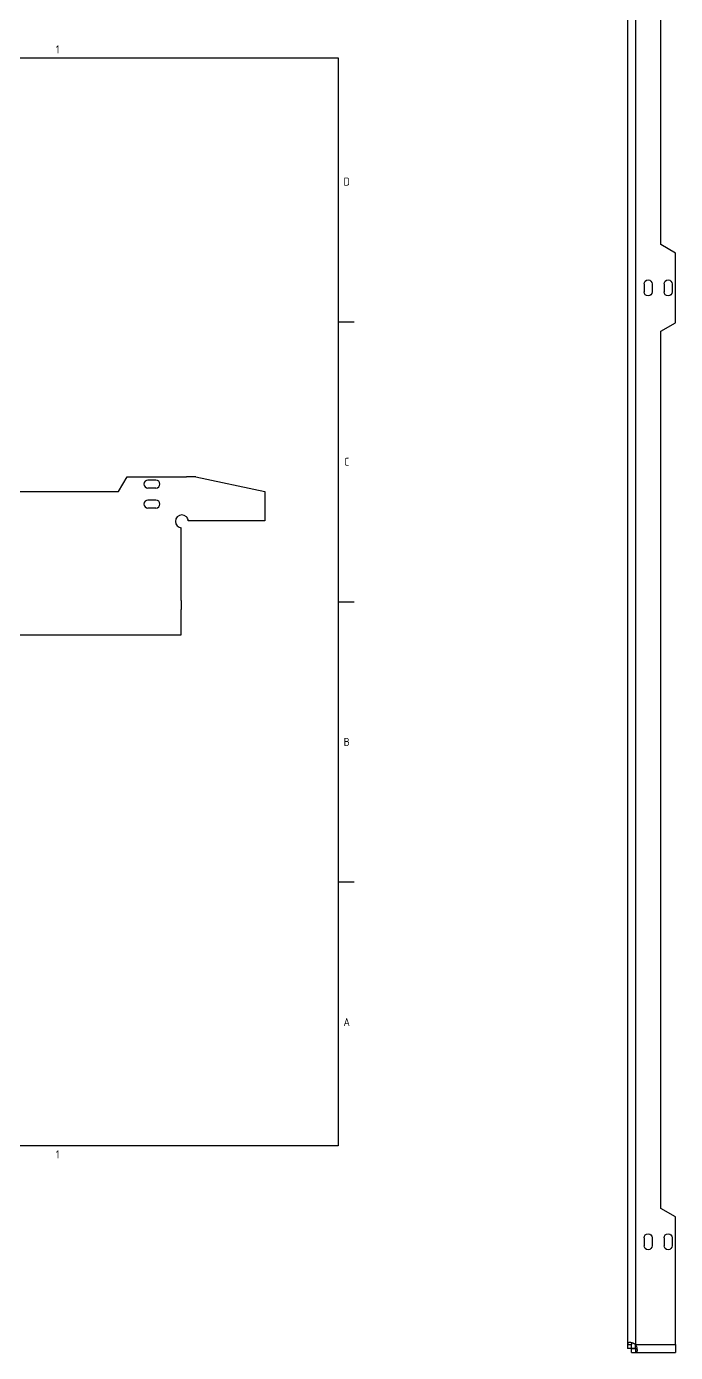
# Model space of a CAD drawing. Extents: x 1 to 2018, y -142 to 1366.
# Drawn here: x 1532 to 2018, y -142 to 852 of the extents above; entities that cross this region are included whole.
import ezdxf

# ---------------------------------------------------------------- set-up
doc = ezdxf.new("R2010")
doc.units = 0
doc.header["$LTSCALE"] = 12.7
doc.header["$MEASUREMENT"] = 0
for name, color, linetype in [('BORDER_FRAME', 7, 'CONTINUOUS'), ('BORDER_ZONES', 7, 'CONTINUOUS'), ('TANGENT_LINES', 7, 'CONTINUOUS'), ('VISIBLE', 7, 'CONTINUOUS')]:
    doc.layers.add(name, color=color, linetype=linetype)
doc.styles.add('ONSHAPE-STANDARD', font='ISOCP.SHX')

msp = doc.modelspace()

# ---------------------------------------------------------------- linework, layer by layer
at = {"layer": 'BORDER_FRAME'}
for p, q in [((12.7, 828.29), (1765.3, 828.29)), ((1765.3, 828.29), (1765.3, 12.7)), ((1765.3, 12.7), (12.7, 12.7))]:
    msp.add_line(p, q, dxfattribs=at)
at = {"layer": 'BORDER_ZONES'}
for p, q in [((1765.3, 630.5), (1777.37, 630.5)), ((1765.3, 420.5), (1777.37, 420.5)), ((1765.3, 210.5), (1777.37, 210.5))]:
    msp.add_line(p, q, dxfattribs=at)
at = {"layer": 'TANGENT_LINES'}
for p, q in [((1988.12, 1359.82), (1988.12, -136.18)), ((1988.12, -136.18), (2018.12, -136.18)), ((1988.12, -139.16), (1988.12, -136.18))]:
    msp.add_line(p, q, dxfattribs=at)
at = {"layer": 'VISIBLE'}
for p, q in [((1982.12, 1359.82), (1982.12, -136.18)), ((2007.12, 688.33), (2007.12, 1315.82)), ((2018.12, 681.98), (2007.12, 688.33)), ((2018.12, 629.67), (2018.12, 681.98)), ((1994.62, 658.82), (1994.62, 652.82)), ((2000.62, 658.82), (2000.62, 652.82)), ((2009.62, 658.82), (2009.62, 652.82)), ((2015.62, 658.82), (2015.62, 652.82)), ((2007.12, 623.32), (2018.12, 629.67)), ((2007.12, -34.18), (2007.12, 623.32)), ((1600.62, 503.26), (1606.98, 514.26)), ((1606.98, 514.26), (1644.62, 514.26)), ((1628.62, 511.76), (1622.62, 511.76)), ((1644.62, 514.26), (1651.46, 514.26)), ((1658.46, 514.26), (1651.46, 514.26)), ((1658.46, 514.26), (1710.34, 503.26)), ((973.13, 503.26), (1600.62, 503.26)), ((1628.62, 505.76), (1622.62, 505.76)), ((1710.34, 503.26), (1710.34, 481.28)), ((1628.62, 496.76), (1622.62, 496.76)), ((1628.62, 490.76), (1622.62, 490.76)), ((1710.34, 481.28), (1652.85, 481.28)), ((1647.6, 421.53), (1647.6, 476.03)), ((1647.6, 421.53), (1647.6, 414.69)), ((1647.6, 395.69), (1647.6, 414.69)), ((145.64, 395.69), (1647.6, 395.69)), ((2018.12, -40.53), (2007.12, -34.18)), ((2018.12, -136.18), (2018.12, -40.53)), ((1994.62, -56.18), (1994.62, -62.18)), ((2000.62, -56.18), (2000.62, -62.18)), ((2009.62, -56.18), (2009.62, -62.18)), ((2015.62, -56.18), (2015.62, -62.18)), ((1982.12, -136.18), (1985.12, -136.18)), ((1982.12, -136.18), (1982.12, -139.16)), ((1985.44, -134.97), (1985.12, -134.9)), ((1985.12, -139.16), (1985.12, -136.18)), ((1989.4, -139.16), (1989.33, -138.86)), ((2018.12, -136.18), (2018.12, -142.18)), ((1985.12, -139.16), (1982.12, -139.16)), ((1985.12, -139.16), (1988.12, -139.16)), ((1985.14, -142.18), (1985.14, -139.18)), ((1988.12, -139.18), (1985.14, -139.18)), ((1985.14, -142.18), (1988.12, -142.18)), ((1988.12, -139.16), (1988.53, -139.16)), ((1988.12, -139.18), (1988.12, -142.18)), ((1988.12, -142.18), (2018.12, -142.18))]:
    msp.add_line(p, q, dxfattribs=at)
at = {"layer": 'VISIBLE', "extrusion": (0, 6.12323e-17, -1)}
for centre, start, end in [((-1997.62, 658.82), 0, 180), ((-2012.62, 658.82), 0, 180), ((-1997.62, 652.82), 180, 0), ((-2012.62, 652.82), 180, 0), ((-1997.62, -56.18), 0, 180), ((-2012.62, -56.18), 0, 180), ((-1997.62, -62.18), 180, 0), ((-2012.62, -62.18), 180, 0)]:
    msp.add_arc(centre, 3, start, end, dxfattribs=at)
at = {"layer": 'VISIBLE'}
for centre, radius, start, end in [((1622.62, 508.76), 3, 90, 270), ((1628.62, 508.76), 3, 270, 90), ((1622.62, 493.76), 3, 90, 270), ((1628.62, 493.76), 3, 270, 90), ((1648.04, 480.84), 4.83, 135, 225), ((1648.04, 480.84), 4.83, 45, 135), ((1648.04, 480.84), 4.83, 225, 264.81693), ((1648.04, 480.84), 4.83, 5.18307, 45)]:
    msp.add_arc(centre, radius, start, end, dxfattribs=at)
for points, knots in [([(1985.12, -134.9), (1985.05, -134.88), (1984.87, -134.85), (1984.43, -134.77), (1983.88, -134.76), (1983.88, -134.76), (1983.38, -134.77), (1983.08, -134.84), (1982.75, -134.96), (1982.5, -135.12), (1982.31, -135.32), (1982.2, -135.57), (1982.13, -135.86), (1982.12, -136.07), (1982.12, -136.18)], [0, 0, 0, 0, 0.074573, 0.186945, 0.294701, 0.298289, 0.400216, 0.495866, 0.584993, 0.668685, 0.749146, 0.829643, 0.912763, 1, 1, 1, 1]), ([(1985.44, -134.97), (1985.44, -134.97), (1985.44, -134.97), (1985.29, -135.14), (1985.22, -135.33), (1985.16, -135.58), (1985.13, -135.86), (1985.12, -136.07), (1985.12, -136.18)], [0, 0, 0, 0, 0.013083, 0.189099, 0.373613, 0.569966, 0.778822, 1, 1, 1, 1]), ([(1988.12, -136.18), (1987.96, -136.07), (1987.64, -135.85), (1987.12, -135.57), (1986.55, -135.32), (1986.08, -135.14), (1985.45, -134.97), (1985.44, -134.97), (1985.44, -134.97)], [0, 0, 0, 0, 0.194744, 0.391772, 0.589857, 0.787797, 0.983665, 1, 1, 1, 1]), ([(1989.33, -138.86), (1989.33, -138.86), (1989.33, -138.85), (1989.16, -138.21), (1988.98, -137.75), (1988.73, -137.17), (1988.45, -136.66), (1988.23, -136.34), (1988.12, -136.18)], [0, 0, 0, 0, 0.014781, 0.211049, 0.409163, 0.607653, 0.804915, 1, 1, 1, 1]), ([(1988.12, -139.18), (1988.25, -139.17), (1988.44, -139.17), (1988.53, -139.16), (1988.73, -139.14), (1988.97, -139.08), (1989.15, -139.01), (1989.33, -138.86), (1989.33, -138.86), (1989.33, -138.86)], [0, 0, 0, 0, 0.204083, 0.314206, 0.472541, 0.653675, 0.824086, 0.986456, 1, 1, 1, 1]), ([(1988.12, -142.18), (1988.23, -142.17), (1988.44, -142.17), (1988.72, -142.1), (1988.97, -141.98), (1989.18, -141.8), (1989.34, -141.55), (1989.45, -141.22), (1989.52, -140.91), (1989.54, -140.42), (1989.54, -140.42), (1989.52, -139.87), (1989.45, -139.43), (1989.41, -139.24), (1989.4, -139.16)], [0, 0, 0, 0, 0.086935, 0.169821, 0.250018, 0.330272, 0.413649, 0.502543, 0.597832, 0.699557, 0.703134, 0.810425, 0.922505, 1, 1, 1, 1])]:
    msp.add_open_spline(points, degree=3, knots=knots, dxfattribs=at)

# ---------------------------------------------------------------- texts
at = {"layer": 'BORDER_ZONES', "char_height": 6, "attachment_point": 5, "style": 'ONSHAPE-STANDARD'}
for s, insert in [('1', (1555, 834.64)), ('D', (1771.65, 735.5)), ('C', (1771.65, 525.5)), ('B', (1771.65, 315.5)), ('A', (1771.65, 105.5)), ('1', (1555, 6.35))]:
    msp.add_mtext(s, dxfattribs=dict(at, insert=insert))

doc.saveas('drawing.dxf')
